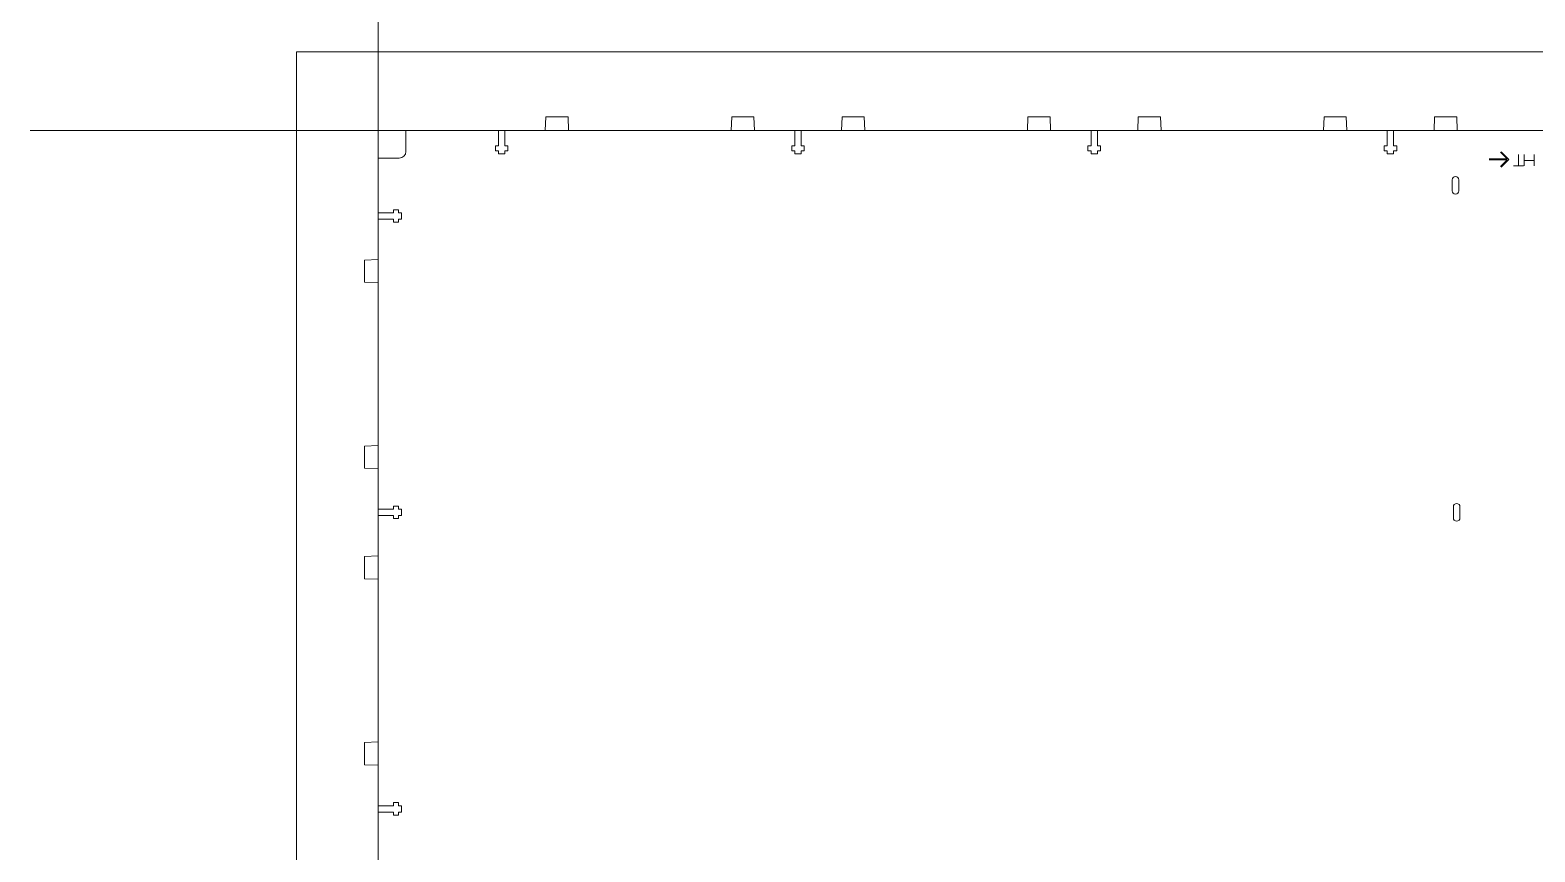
# Model space of a CAD drawing. Header units: millimetres. Extents: x -1390 to 6316, y -1840 to 2435.
# Drawn here: x 2519 to 3064, y -305 to -8 of the extents above; entities that cross this region are included whole.
import ezdxf

# ---------------------------------------------------------------- set-up
doc = ezdxf.new("R2010")
doc.units = ezdxf.units.MM
for name, color, linetype, lineweight, true_color in [('Laser Table', 3, 'CONTINUOUS', 0, 0x00ff00), ('New Bottom board', 1, 'CONTINUOUS', 0, 0xff0000), ('New Bottom Board Text', 5, 'CONTINUOUS', 0, 0x0000ff), ('Referance lines', 3, 'CONTINUOUS', 0, 0x00ff00)]:
    doc.layers.add(name, color=color, linetype=linetype, lineweight=lineweight, true_color=true_color)

msp = doc.modelspace()

# ---------------------------------------------------------------- linework, layer by layer
at = {"layer": 'Laser Table', "color": 3, "true_color": 0x00ff00}
msp.add_line((2615.61, -1215.61), (2615.61, -15.61), dxfattribs=at)
at = {"layer": 'Laser Table'}
msp.add_line((2615.61, -15.61), (3515.61, -15.61), dxfattribs=at)
at = {"layer": 'New Bottom board', "color": 1, "true_color": 0xff0000}
for p, q in [((2705.72, -44.11), (2705.92, -39.24)), ((2705.92, -39.24), (2713.95, -39.24)), ((2713.95, -39.24), (2714.15, -44.11)), ((2773.05, -44.11), (2773.25, -39.24)), ((2773.25, -39.24), (2781.29, -39.24)), ((2781.29, -39.24), (2781.49, -44.11)), ((2813.06, -44.11), (2813.26, -39.24)), ((2813.26, -39.24), (2821.29, -39.24)), ((2821.29, -39.24), (2821.49, -44.11)), ((2880.39, -44.11), (2880.59, -39.24)), ((2880.59, -39.24), (2888.63, -39.24)), ((2888.63, -39.24), (2888.83, -44.11)), ((2920.4, -44.11), (2920.6, -39.24)), ((2920.6, -39.24), (2928.63, -39.24)), ((2928.63, -39.24), (2928.83, -44.11)), ((2987.73, -44.11), (2987.93, -39.24)), ((2987.93, -39.24), (2995.97, -39.24)), ((2995.97, -39.24), (2996.17, -44.11)), ((3027.74, -44.11), (3027.94, -39.24)), ((3027.94, -39.24), (3035.97, -39.24)), ((3035.97, -39.24), (3036.17, -44.11)), ((2674.15, -44.11), (2688.78, -44.11)), ((2688.78, -44.11), (2688.78, -49.73)), ((2691.07, -49.73), (2691.07, -44.11)), ((2691.07, -44.11), (2705.72, -44.11)), ((2714.15, -44.11), (2773.05, -44.11)), ((2781.49, -44.11), (2796.12, -44.11)), ((2796.12, -44.11), (2796.12, -49.73)), ((2798.41, -49.73), (2798.41, -44.11)), ((2798.41, -44.11), (2813.06, -44.11)), ((2821.49, -44.11), (2880.39, -44.11)), ((2888.83, -44.11), (2903.46, -44.11)), ((2903.46, -44.11), (2903.46, -49.73)), ((2905.75, -49.73), (2905.75, -44.11)), ((2905.75, -44.11), (2920.4, -44.11)), ((2928.83, -44.11), (2987.73, -44.11)), ((2996.17, -44.11), (3010.8, -44.11)), ((2996.17, -44.11), (3026.17, -44.11)), ((3010.8, -44.11), (3010.8, -49.73)), ((3013.09, -49.73), (3013.09, -44.11)), ((3013.09, -44.11), (3027.74, -44.11)), ((3036.17, -44.11), (3095.07, -44.11)), ((2652.79, -54.18), (2645.12, -54.14)), ((2645.12, -54.14), (2645.12, -73.96)), ((2688.78, -49.73), (2687.66, -49.73)), ((2687.66, -49.73), (2687.66, -51.49)), ((2687.66, -51.49), (2688.78, -51.49)), ((2688.78, -51.49), (2688.78, -52.64)), ((2688.78, -52.64), (2691.07, -52.64)), ((2692.19, -49.73), (2691.07, -49.73)), ((2691.07, -52.64), (2691.07, -51.49)), ((2691.07, -51.49), (2692.19, -51.49)), ((2692.19, -51.49), (2692.19, -49.73)), ((2796.12, -49.73), (2795, -49.73)), ((2795, -49.73), (2795, -51.49)), ((2795, -51.49), (2796.12, -51.49)), ((2796.12, -51.49), (2796.12, -52.64)), ((2796.12, -52.64), (2798.41, -52.64)), ((2799.53, -49.73), (2798.41, -49.73)), ((2798.41, -52.64), (2798.41, -51.49)), ((2798.41, -51.49), (2799.53, -51.49)), ((2799.53, -51.49), (2799.53, -49.73)), ((2903.46, -49.73), (2902.34, -49.73)), ((2902.34, -49.73), (2902.34, -51.49)), ((2902.34, -51.49), (2903.46, -51.49)), ((2903.46, -51.49), (2903.46, -52.64)), ((2903.46, -52.64), (2905.75, -52.64)), ((2906.87, -49.73), (2905.75, -49.73)), ((2905.75, -52.64), (2905.75, -51.49)), ((2905.75, -51.49), (2906.87, -51.49)), ((2906.87, -51.49), (2906.87, -49.73)), ((3010.8, -49.73), (3009.68, -49.73)), ((3009.68, -49.73), (3009.68, -51.49)), ((3009.68, -51.49), (3010.8, -51.49)), ((3010.8, -51.49), (3010.8, -52.64)), ((3010.8, -52.64), (3013.09, -52.64)), ((3014.21, -49.73), (3013.09, -49.73)), ((3013.09, -52.64), (3013.09, -51.49)), ((3013.09, -51.49), (3014.21, -51.49)), ((3014.21, -51.49), (3014.21, -49.73)), ((2650.73, -73.96), (2645.12, -73.96)), ((2645.12, -90.88), (2645.12, -76.25)), ((2645.12, -76.25), (2650.73, -76.25)), ((2652.49, -72.84), (2650.73, -72.84)), ((2650.73, -72.84), (2650.73, -73.96)), ((2650.73, -76.25), (2650.73, -77.37)), ((2652.49, -73.96), (2652.49, -72.84)), ((2653.65, -73.96), (2652.49, -73.96)), ((2652.49, -77.37), (2652.49, -76.25)), ((2652.49, -76.25), (2653.65, -76.25)), ((2653.65, -76.25), (2653.65, -73.96)), ((2650.73, -77.37), (2652.49, -77.37)), ((2640.25, -91.08), (2645.12, -90.88)), ((2640.25, -99.12), (2640.25, -91.08)), ((2645.12, -99.32), (2640.25, -99.12)), ((2645.12, -158.22), (2645.12, -99.32)), ((2640.25, -158.42), (2645.12, -158.22)), ((2640.25, -166.45), (2640.25, -158.42)), ((2645.12, -166.65), (2640.25, -166.45)), ((2645.12, -181.3), (2645.12, -166.65)), ((2650.73, -181.3), (2645.12, -181.3)), ((2645.12, -198.22), (2645.12, -183.59)), ((2645.12, -183.59), (2650.73, -183.59)), ((2652.49, -180.18), (2650.73, -180.18)), ((2650.73, -180.18), (2650.73, -181.3)), ((2650.73, -183.59), (2650.73, -184.71)), ((2650.73, -184.71), (2652.49, -184.71)), ((2652.49, -181.3), (2652.49, -180.18)), ((2653.65, -181.3), (2652.49, -181.3)), ((2652.49, -184.71), (2652.49, -183.59)), ((2652.49, -183.59), (2653.65, -183.59)), ((2653.65, -183.59), (2653.65, -181.3)), ((2640.25, -198.42), (2645.12, -198.22)), ((2640.25, -206.46), (2640.25, -198.42)), ((2645.12, -206.66), (2640.25, -206.46)), ((2645.12, -265.56), (2645.12, -206.66)), ((2640.25, -265.76), (2645.12, -265.56)), ((2640.25, -273.79), (2640.25, -265.76)), ((2645.12, -273.99), (2640.25, -273.79)), ((2645.12, -288.64), (2645.12, -273.99)), ((2650.73, -288.64), (2645.12, -288.64)), ((2652.49, -287.52), (2650.73, -287.52)), ((2650.73, -287.52), (2650.73, -288.64)), ((2652.49, -288.64), (2652.49, -287.52)), ((2653.65, -288.64), (2652.49, -288.64)), ((2653.65, -290.93), (2653.65, -288.64)), ((2645.12, -305.56), (2645.12, -290.93)), ((2645.12, -290.93), (2650.73, -290.93)), ((2650.73, -290.93), (2650.73, -292.05)), ((2650.73, -292.05), (2652.49, -292.05)), ((2652.49, -292.05), (2652.49, -290.93)), ((2652.49, -290.93), (2653.65, -290.93))]:
    msp.add_line(p, q, dxfattribs=at)
at = {"layer": 'New Bottom board'}
for p, q in [((2665.71, -44.11), (2655.19, -44.11)), ((2655.19, -44.11), (2655.19, -51.78)), ((2655.19, -44.11), (2688.78, -44.11))]:
    msp.add_line(p, q, dxfattribs=at)
at = {"layer": 'New Bottom board', "color": 1, "true_color": 0xff0000}
for points in [[(3034.32, -66), (3034.32, -62)], [(3036.72, -62), (3036.72, -66), (3036.72, -66)], [(3034.75, -184.4), (3034.75, -180.4)], [(3037.15, -180.4), (3037.15, -184.4), (3037.15, -184.4)]]:
    msp.add_lwpolyline(points, dxfattribs=at)
for points in [[(2655.19, -51.78), (2655.19, -53.1), (2654.11, -54.18), (2652.79, -54.18)], [(3034.32, -62), (3034.32, -61.34), (3034.86, -60.8), (3035.52, -60.8)], [(3035.52, -60.8), (3036.18, -60.8), (3036.72, -61.34), (3036.72, -62)], [(3035.52, -67.2), (3034.86, -67.2), (3034.32, -66.66), (3034.32, -66)], [(3036.72, -66), (3036.72, -66.66), (3036.18, -67.2), (3035.52, -67.2)], [(3034.75, -180.4), (3034.75, -179.73), (3035.29, -179.2), (3035.95, -179.2)], [(3035.95, -179.2), (3036.61, -179.2), (3037.15, -179.73), (3037.15, -180.4)], [(3035.95, -185.6), (3035.29, -185.6), (3034.75, -185.06), (3034.75, -184.4)], [(3037.15, -184.4), (3037.15, -185.06), (3036.61, -185.6), (3035.95, -185.6)]]:
    msp.add_open_spline(points, degree=3, dxfattribs=at)
at = {"layer": 'New Bottom Board Text', "color": 5, "true_color": 0x0000ff}
for points in [[(3051.83, -52.03), (3054.23, -54.42), (3047.69, -54.42)], [(3052.13, -51.84), (3054.91, -54.62), (3052.13, -57.4)], [(3058.38, -52.83), (3058.38, -56.96)], [(3060.41, -57), (3060.41, -52.83)], [(3063.98, -52.83), (3063.98, -57)], [(3047.69, -54.82), (3054.23, -54.82), (3051.83, -57.22)], [(3060.12, -57), (3056.53, -57)], [(3060.12, -57), (3056.53, -57)], [(3063.98, -55.06), (3060.41, -55.06)], [(3063.98, -55.06), (3060.41, -55.06)]]:
    msp.add_lwpolyline(points, dxfattribs=at)
at = {"layer": 'Referance lines'}
for p, q in [((2645.12, -997.38), (2645.12, 95.8)), ((2519.03, -44.11), (3612.2, -44.11)), ((2645.12, -44.11), (3483.12, -44.11)), ((2645.12, -44.11), (2915.15, -44.11)), ((2645.12, -305.18), (2645.12, -44.11))]:
    msp.add_line(p, q, dxfattribs=at)
at = {"layer": 'Referance lines', "color": 3, "true_color": 0x00ff00}
msp.add_line((2645.12, -44.11), (2645.12, -857.47), dxfattribs=at)

doc.saveas('drawing.dxf')
